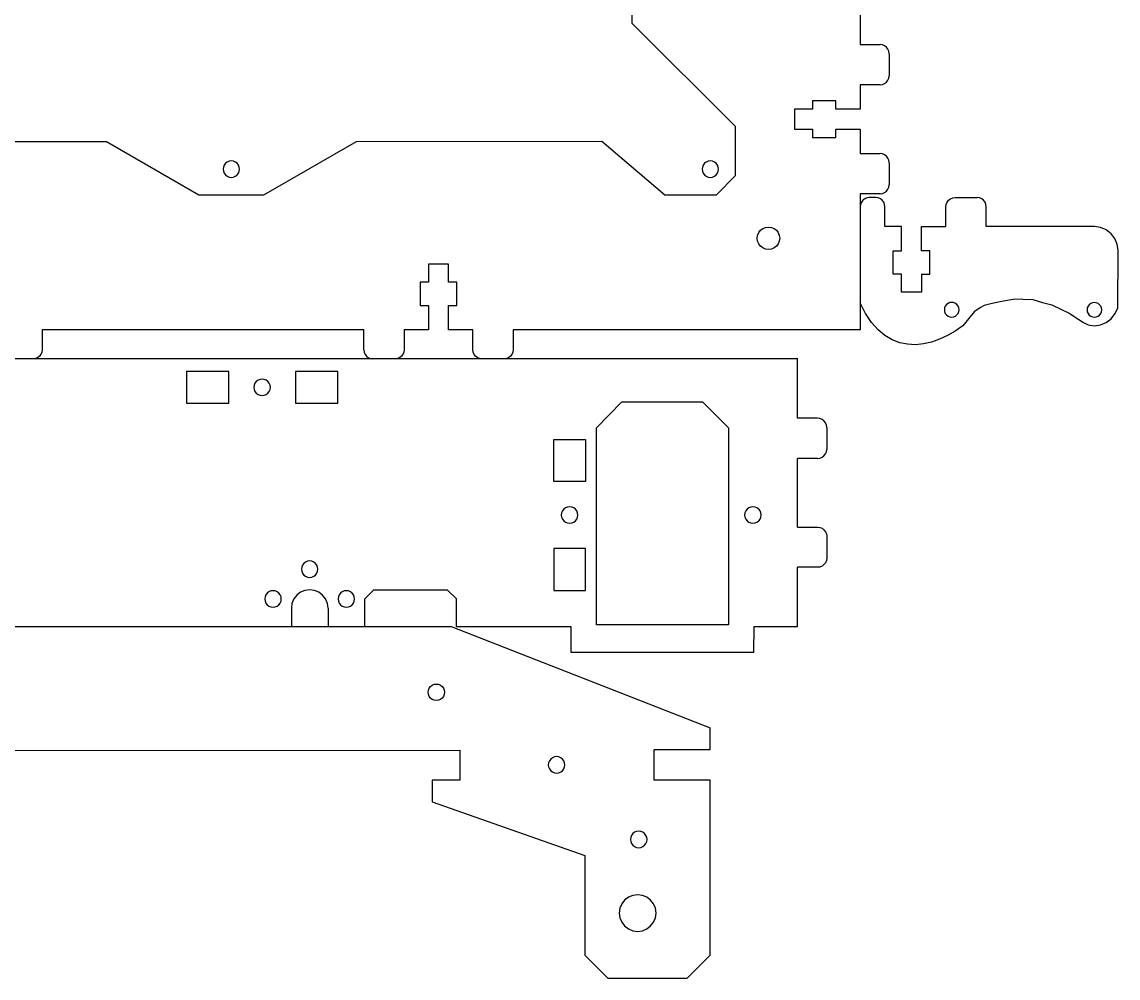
# Model space of a CAD drawing. Extents: x 0 to 865, y 0 to 544.
# Drawn here: x 622.3 to 861.5, y 0.2 to 209 of the extents above; entities that cross this region are included whole.
import ezdxf

# ---------------------------------------------------------------- set-up
doc = ezdxf.new("R2010")
doc.units = 0
doc.layers.get('0').update_dxf_attribs({"linetype": 'CONTINUOUS'})

msp = doc.modelspace()

# ---------------------------------------------------------------- linework, layer by layer
at = {"color": 4}
for p, q in [((805.24, 277.884), (805.24, 204.035)), ((805.24, 204.035), (809.59, 204.035)), ((810.108, 203.966), (809.59, 204.035)), ((810.592, 203.766), (810.108, 203.966)), ((811.004, 203.449), (810.592, 203.766)), ((811.322, 203.035), (811.004, 203.449)), ((811.523, 202.552), (811.322, 203.035)), ((811.59, 202.034), (811.523, 202.552)), ((811.59, 202.034), (811.59, 197.235)), ((811.004, 195.821), (811.322, 196.234)), ((811.322, 196.234), (811.523, 196.716)), ((811.523, 196.716), (811.59, 197.235)), ((805.24, 195.235), (805.24, 189.935)), ((809.59, 195.235), (805.24, 195.235)), ((809.59, 195.235), (810.108, 195.302)), ((810.108, 195.302), (810.592, 195.502)), ((810.592, 195.502), (811.004, 195.821)), ((799.941, 191.735), (794.84, 191.735)), ((794.84, 191.735), (794.84, 189.935)), ((799.941, 189.935), (799.941, 191.735)), ((794.84, 189.935), (790.889, 189.935)), ((790.889, 189.935), (790.889, 185.535)), ((805.24, 189.935), (799.941, 189.935)), ((790.889, 185.535), (794.84, 185.535)), ((794.84, 185.535), (794.84, 183.735)), ((799.941, 185.535), (805.24, 185.535)), ((799.941, 183.735), (799.941, 185.535)), ((805.24, 185.535), (805.24, 180.235)), ((794.84, 183.735), (799.941, 183.735)), ((805.24, 180.235), (809.59, 180.235)), ((810.108, 180.166), (809.59, 180.235)), ((810.592, 179.966), (810.108, 180.166)), ((811.004, 179.649), (810.592, 179.966)), ((811.322, 179.234), (811.004, 179.649)), ((811.523, 178.752), (811.322, 179.234)), ((811.59, 178.234), (811.523, 178.752)), ((811.59, 178.234), (811.59, 173.434)), ((811.004, 172.02), (811.322, 172.434)), ((811.322, 172.434), (811.523, 172.916)), ((811.523, 172.916), (811.59, 173.434)), ((809.59, 171.435), (805.24, 171.435)), ((805.24, 171.435), (805.24, 141.734)), ((809.59, 171.435), (810.108, 171.502)), ((810.108, 171.502), (810.592, 171.702)), ((810.592, 171.702), (811.004, 172.02)), ((715.44, 156.085), (711.041, 156.085)), ((711.041, 156.085), (711.041, 152.134)), ((715.44, 152.134), (715.44, 156.085)), ((709.242, 152.134), (709.242, 147.034)), ((711.041, 152.134), (709.242, 152.134)), ((717.243, 152.134), (715.44, 152.134)), ((717.243, 147.034), (717.243, 152.134)), ((709.242, 147.034), (711.041, 147.034)), ((711.041, 147.034), (711.041, 141.734)), ((715.44, 147.034), (717.243, 147.034)), ((715.44, 141.734), (715.44, 147.034)), ((696.948, 141.734), (626.741, 141.734)), ((626.741, 141.734), (626.741, 137.385)), ((696.948, 137.385), (696.948, 141.734)), ((711.041, 141.734), (705.743, 141.734)), ((705.743, 141.734), (705.743, 137.385)), ((720.743, 141.734), (715.44, 141.734)), ((720.743, 137.385), (720.743, 141.734)), ((729.541, 141.734), (729.541, 137.385)), ((805.24, 141.734), (729.541, 141.734)), ((626.473, 136.385), (626.156, 135.971)), ((626.671, 136.867), (626.473, 136.385)), ((626.741, 137.385), (626.671, 136.867)), ((696.941, 137.385), (697.008, 136.867)), ((697.008, 136.867), (697.209, 136.385)), ((697.209, 136.385), (697.526, 135.971)), ((705.474, 136.385), (705.157, 135.971)), ((705.672, 136.867), (705.474, 136.385)), ((705.743, 137.385), (705.672, 136.867)), ((720.81, 136.867), (720.743, 137.385)), ((721.007, 136.385), (720.81, 136.867)), ((721.328, 135.971), (721.007, 136.385)), ((729.273, 136.385), (728.955, 135.971)), ((729.474, 136.867), (729.273, 136.385)), ((729.541, 137.385), (729.474, 136.867)), ((625.26, 135.453), (624.741, 135.384)), ((625.74, 135.653), (625.26, 135.453)), ((626.156, 135.971), (625.74, 135.653)), ((697.526, 135.971), (697.943, 135.653)), ((697.943, 135.653), (698.426, 135.453)), ((698.426, 135.453), (698.941, 135.384)), ((704.257, 135.453), (703.742, 135.384)), ((704.741, 135.653), (704.257, 135.453)), ((705.157, 135.971), (704.741, 135.653)), ((721.741, 135.653), (721.328, 135.971)), ((722.224, 135.453), (721.741, 135.653)), ((722.739, 135.384), (722.224, 135.453)), ((728.543, 135.653), (728.059, 135.453)), ((728.955, 135.971), (728.543, 135.653))]:
    msp.add_line(p, q, dxfattribs=at)
at = {"color": 2}
for p, q in [((755.484, 208.594), (755.526, 251.46)), ((778.037, 186.148), (755.484, 208.594)), ((778.037, 175.474), (778.037, 186.148)), ((584.394, 182.844), (640.764, 182.844)), ((640.764, 182.844), (660.919, 171.198)), ((675.16, 171.198), (695.311, 182.844)), ((695.311, 182.844), (748.845, 182.9)), ((748.845, 182.9), (762.653, 171.227)), ((773.91, 171.227), (778.037, 175.474)), ((660.919, 171.198), (675.16, 171.198)), ((762.653, 171.227), (773.91, 171.227))]:
    msp.add_line(p, q, dxfattribs=at)
at = {"color": 0}
for p, q in [((666.298, 177.294), (666.238, 176.828)), ((666.478, 177.727), (666.298, 177.294)), ((666.764, 178.099), (666.478, 177.727)), ((667.138, 178.384), (666.764, 178.099)), ((667.572, 178.565), (667.138, 178.384)), ((668.038, 178.625), (667.572, 178.565)), ((668.503, 178.565), (668.038, 178.625)), ((668.937, 178.384), (668.503, 178.565)), ((669.311, 178.099), (668.937, 178.384)), ((669.597, 177.727), (669.311, 178.099)), ((669.777, 177.294), (669.597, 177.727)), ((669.837, 176.828), (669.777, 177.294)), ((770.809, 177.294), (770.749, 176.828)), ((770.989, 177.727), (770.809, 177.294)), ((771.275, 178.099), (770.989, 177.727)), ((771.649, 178.384), (771.275, 178.099)), ((772.082, 178.565), (771.649, 178.384)), ((772.548, 178.625), (772.082, 178.565)), ((773.014, 178.565), (772.548, 178.625)), ((773.448, 178.384), (773.014, 178.565)), ((773.822, 178.099), (773.448, 178.384)), ((774.107, 177.727), (773.822, 178.099)), ((774.287, 177.294), (774.107, 177.727)), ((774.347, 176.828), (774.287, 177.294)), ((666.238, 176.828), (666.298, 176.364)), ((666.298, 176.364), (666.478, 175.931)), ((666.478, 175.931), (666.764, 175.559)), ((666.764, 175.559), (667.106, 175.306)), ((667.106, 175.306), (667.138, 175.273)), ((667.138, 175.273), (667.572, 175.093)), ((667.572, 175.093), (668.038, 175.033)), ((668.038, 175.033), (668.503, 175.093)), ((668.937, 175.273), (668.503, 175.093)), ((668.937, 175.273), (669.311, 175.559)), ((669.311, 175.559), (669.597, 175.931)), ((669.597, 175.931), (669.777, 176.364)), ((669.777, 176.364), (669.837, 176.828)), ((770.749, 176.828), (770.809, 176.364)), ((770.809, 176.364), (770.989, 175.931)), ((770.989, 175.931), (771.275, 175.559)), ((771.275, 175.559), (771.649, 175.273)), ((771.649, 175.273), (772.082, 175.093)), ((772.082, 175.093), (772.548, 175.033)), ((772.548, 175.033), (773.014, 175.093)), ((773.014, 175.093), (773.448, 175.273)), ((773.448, 175.273), (773.822, 175.559)), ((773.822, 175.559), (774.107, 175.931)), ((774.107, 175.931), (774.287, 176.364)), ((774.287, 176.364), (774.347, 176.828)), ((782.874, 162.369), (783.121, 162.96)), ((783.121, 162.96), (783.509, 163.467)), ((783.509, 163.467), (784.017, 163.857)), ((784.017, 163.857), (784.606, 164.101)), ((784.606, 164.101), (785.241, 164.185)), ((785.241, 164.185), (785.876, 164.101)), ((785.876, 164.101), (786.465, 163.857)), ((786.465, 163.857), (786.973, 163.467)), ((786.973, 163.467), (787.361, 162.96)), ((787.361, 162.96), (787.608, 162.369)), ((782.793, 161.735), (782.874, 162.369)), ((782.874, 161.101), (782.793, 161.735)), ((783.121, 160.51), (782.874, 161.101)), ((783.509, 160.003), (783.121, 160.51)), ((787.361, 160.51), (786.973, 160.003)), ((787.608, 161.101), (787.361, 160.51)), ((787.608, 162.369), (787.689, 161.735)), ((787.689, 161.735), (787.608, 161.101)), ((784.017, 159.613), (783.509, 160.003)), ((784.606, 159.367), (784.017, 159.613)), ((785.241, 159.285), (784.606, 159.367)), ((785.876, 159.367), (785.241, 159.285)), ((786.465, 159.613), (785.876, 159.367)), ((786.973, 160.003), (786.465, 159.613)), ((823.669, 146.546), (823.616, 146.133)), ((823.616, 146.133), (823.669, 145.719)), ((823.831, 146.932), (823.669, 146.546)), ((824.082, 147.263), (823.831, 146.932)), ((824.417, 147.516), (824.082, 147.263)), ((824.802, 147.676), (824.417, 147.516)), ((825.214, 147.73), (824.802, 147.676)), ((825.631, 147.676), (825.214, 147.73)), ((826.015, 147.516), (825.631, 147.676)), ((826.347, 147.263), (826.015, 147.516)), ((826.601, 146.932), (826.347, 147.263)), ((826.759, 146.546), (826.601, 146.932)), ((826.816, 146.133), (826.759, 146.546)), ((826.759, 145.719), (826.816, 146.133)), ((854.812, 146.512), (854.756, 146.098)), ((854.756, 146.098), (854.812, 145.685)), ((854.971, 146.896), (854.812, 146.512)), ((855.225, 147.227), (854.971, 146.896)), ((855.557, 147.481), (855.225, 147.227)), ((855.941, 147.64), (855.557, 147.481)), ((856.354, 147.695), (855.941, 147.64)), ((856.77, 147.64), (856.354, 147.695)), ((857.155, 147.481), (856.77, 147.64)), ((857.486, 147.227), (857.155, 147.481)), ((857.74, 146.896), (857.486, 147.227)), ((857.903, 146.512), (857.74, 146.896)), ((857.956, 146.098), (857.903, 146.512)), ((857.903, 145.685), (857.956, 146.098)), ((823.669, 145.719), (823.831, 145.335)), ((823.831, 145.335), (824.082, 145.004)), ((824.082, 145.004), (824.417, 144.75)), ((824.417, 144.75), (824.802, 144.591)), ((824.802, 144.591), (825.214, 144.537)), ((825.214, 144.537), (825.631, 144.591)), ((825.631, 144.591), (826.015, 144.75)), ((826.015, 144.75), (826.347, 145.004)), ((826.347, 145.004), (826.601, 145.335)), ((826.601, 145.335), (826.759, 145.719)), ((854.812, 145.685), (854.971, 145.299)), ((854.971, 145.299), (855.225, 144.968)), ((855.225, 144.968), (855.557, 144.715)), ((855.557, 144.715), (855.941, 144.556)), ((855.941, 144.556), (856.354, 144.501)), ((856.354, 144.501), (856.77, 144.556)), ((856.77, 144.556), (857.155, 144.715)), ((857.155, 144.715), (857.486, 144.968)), ((857.486, 144.968), (857.74, 145.299)), ((857.74, 145.299), (857.903, 145.685)), ((658.259, 132.632), (658.259, 125.732)), ((667.456, 132.632), (658.259, 132.632)), ((667.456, 125.732), (667.456, 132.632)), ((682.057, 132.632), (682.057, 125.732)), ((691.257, 132.632), (682.057, 132.632)), ((691.257, 125.732), (691.257, 132.632)), ((673.019, 129.649), (672.955, 129.182)), ((672.955, 129.182), (673.019, 128.716)), ((673.195, 130.083), (673.019, 129.649)), ((673.485, 130.456), (673.195, 130.083)), ((673.855, 130.743), (673.485, 130.456)), ((674.292, 130.922), (673.855, 130.743)), ((674.758, 130.984), (674.292, 130.922)), ((675.224, 130.922), (674.758, 130.984)), ((675.658, 130.743), (675.224, 130.922)), ((676.032, 130.456), (675.658, 130.743)), ((676.317, 130.083), (676.032, 130.456)), ((676.497, 129.649), (676.317, 130.083)), ((676.557, 129.182), (676.497, 129.649)), ((676.497, 128.716), (676.557, 129.182)), ((673.019, 128.716), (673.195, 128.282)), ((673.195, 128.282), (673.485, 127.908)), ((673.485, 127.908), (673.855, 127.622)), ((673.855, 127.622), (674.292, 127.442)), ((674.292, 127.442), (674.758, 127.38)), ((674.758, 127.38), (675.224, 127.442)), ((675.224, 127.442), (675.658, 127.622)), ((675.658, 127.622), (676.032, 127.908)), ((676.032, 127.908), (676.317, 128.282)), ((676.317, 128.282), (676.497, 128.716)), ((658.259, 125.732), (667.456, 125.732)), ((682.057, 125.732), (691.257, 125.732)), ((747.705, 120.319), (753.212, 126.056)), ((753.212, 126.056), (770.858, 126.056)), ((770.858, 126.056), (776.513, 120.319)), ((747.705, 77.3314), (747.705, 120.319)), ((776.513, 120.319), (776.513, 77.3314)), ((738.385, 117.813), (745.285, 117.813)), ((738.385, 108.611), (738.385, 117.813)), ((745.285, 117.813), (745.285, 108.611)), ((745.285, 108.611), (738.385, 108.611)), ((740.936, 102.872), (740.562, 102.587)), ((740.936, 102.872), (740.562, 102.587)), ((741.37, 103.052), (740.936, 102.872)), ((741.37, 103.052), (740.936, 102.872)), ((741.835, 103.114), (741.37, 103.052)), ((741.835, 103.114), (741.37, 103.052)), ((742.301, 103.052), (741.835, 103.114)), ((742.301, 103.052), (741.835, 103.114)), ((742.735, 102.872), (742.301, 103.052)), ((742.735, 102.872), (742.301, 103.052)), ((743.109, 102.587), (742.735, 102.872)), ((743.109, 102.587), (742.735, 102.872)), ((780.934, 102.872), (780.56, 102.587)), ((781.367, 103.052), (780.934, 102.872)), ((781.833, 103.114), (781.367, 103.052)), ((782.302, 103.052), (781.833, 103.114)), ((782.736, 102.872), (782.302, 103.052)), ((783.11, 102.587), (782.736, 102.872)), ((740.096, 101.778), (740.033, 101.312)), ((740.096, 101.778), (740.033, 101.312)), ((740.033, 101.312), (740.096, 100.846)), ((740.033, 101.312), (740.096, 100.846)), ((740.272, 102.213), (740.096, 101.778)), ((740.272, 102.213), (740.096, 101.778)), ((740.096, 100.846), (740.272, 100.411)), ((740.096, 100.846), (740.272, 100.411)), ((740.562, 102.587), (740.272, 102.213)), ((740.562, 102.587), (740.272, 102.213)), ((743.395, 102.213), (743.109, 102.587)), ((743.395, 102.213), (743.109, 102.587)), ((743.574, 101.778), (743.395, 102.213)), ((743.574, 101.778), (743.395, 102.213)), ((743.395, 100.411), (743.574, 100.846)), ((743.395, 100.411), (743.574, 100.846)), ((743.638, 101.312), (743.574, 101.778)), ((743.638, 101.312), (743.574, 101.778)), ((743.574, 100.846), (743.638, 101.312)), ((743.574, 100.846), (743.638, 101.312)), ((780.094, 101.778), (780.034, 101.312)), ((780.034, 101.312), (780.094, 100.846)), ((780.274, 102.213), (780.094, 101.778)), ((780.094, 100.846), (780.274, 100.411)), ((780.56, 102.587), (780.274, 102.213)), ((783.396, 102.213), (783.11, 102.587)), ((783.576, 101.778), (783.396, 102.213)), ((783.396, 100.411), (783.576, 100.846)), ((783.636, 101.312), (783.576, 101.778)), ((783.576, 100.846), (783.636, 101.312)), ((740.272, 100.411), (740.562, 100.039)), ((740.272, 100.411), (740.562, 100.039)), ((740.562, 100.039), (740.936, 99.7521)), ((740.562, 100.039), (740.936, 99.7521)), ((740.936, 99.7521), (741.37, 99.5715)), ((740.936, 99.7521), (741.37, 99.5715)), ((741.37, 99.5715), (741.835, 99.5109)), ((741.37, 99.5715), (741.835, 99.5109)), ((741.835, 99.5109), (742.301, 99.5715)), ((741.835, 99.5109), (742.301, 99.5715)), ((742.301, 99.5715), (742.735, 99.7521)), ((742.301, 99.5715), (742.735, 99.7521)), ((742.735, 99.7521), (743.109, 100.039)), ((742.735, 99.7521), (743.109, 100.039)), ((743.109, 100.039), (743.395, 100.411)), ((743.109, 100.039), (743.395, 100.411)), ((780.274, 100.411), (780.56, 100.039)), ((780.56, 100.039), (780.934, 99.7521)), ((780.934, 99.7521), (781.367, 99.5715)), ((781.367, 99.5715), (781.833, 99.5109)), ((781.833, 99.5109), (782.302, 99.5715)), ((782.302, 99.5715), (782.736, 99.7521)), ((782.736, 99.7521), (783.11, 100.039)), ((783.11, 100.039), (783.396, 100.411)), ((738.385, 94.0125), (738.385, 84.8113)), ((745.285, 94.0125), (738.385, 94.0125)), ((745.285, 84.8113), (745.285, 94.0125)), ((684.234, 91.0414), (683.863, 90.7549)), ((684.668, 91.2206), (684.234, 91.0414)), ((685.133, 91.2827), (684.668, 91.2206)), ((685.599, 91.2206), (685.133, 91.2827)), ((686.033, 91.0414), (685.599, 91.2206)), ((686.407, 90.7549), (686.033, 91.0414)), ((683.398, 89.9474), (683.334, 89.4814)), ((683.334, 89.4814), (683.398, 89.0157)), ((683.577, 90.3813), (683.398, 89.9474)), ((683.398, 89.0157), (683.577, 88.5818)), ((683.863, 90.7549), (683.577, 90.3813)), ((683.577, 88.5818), (683.863, 88.2096)), ((686.693, 90.3813), (686.407, 90.7549)), ((686.407, 88.2096), (686.693, 88.5818)), ((686.872, 89.9474), (686.693, 90.3813)), ((686.693, 88.5818), (686.872, 89.0157)), ((686.932, 89.4814), (686.872, 89.9474)), ((686.872, 89.0157), (686.932, 89.4814)), ((683.863, 88.2096), (684.234, 87.9228)), ((684.234, 87.9228), (684.668, 87.744)), ((684.668, 87.744), (685.133, 87.6819)), ((685.133, 87.6819), (685.599, 87.744)), ((685.599, 87.744), (686.033, 87.9228)), ((686.033, 87.9228), (686.407, 88.2096)), ((675.577, 83.8824), (675.397, 83.4485)), ((675.862, 84.2546), (675.577, 83.8824)), ((676.236, 84.5414), (675.862, 84.2546)), ((676.67, 84.7203), (676.236, 84.5414)), ((677.136, 84.7824), (676.67, 84.7203)), ((677.601, 84.7203), (677.136, 84.7824)), ((678.035, 84.5414), (677.601, 84.7203)), ((678.409, 84.2546), (678.035, 84.5414)), ((678.695, 83.8824), (678.409, 84.2546)), ((678.875, 83.4485), (678.695, 83.8824)), ((691.575, 83.8824), (691.395, 83.4485)), ((691.861, 84.2546), (691.575, 83.8824)), ((692.235, 84.5414), (691.861, 84.2546)), ((692.669, 84.7203), (692.235, 84.5414)), ((693.134, 84.7824), (692.669, 84.7203)), ((693.6, 84.7203), (693.134, 84.7824)), ((694.034, 84.5414), (693.6, 84.7203)), ((694.408, 84.2546), (694.034, 84.5414)), ((694.694, 83.8824), (694.408, 84.2546)), ((694.873, 83.4485), (694.694, 83.8824)), ((738.385, 84.8113), (745.285, 84.8113)), ((675.397, 83.4485), (675.337, 82.9829)), ((675.337, 82.9829), (675.397, 82.5154)), ((675.397, 82.5154), (675.577, 82.0815)), ((675.577, 82.0815), (675.862, 81.7093)), ((675.862, 81.7093), (676.236, 81.4229)), ((676.236, 81.4229), (676.67, 81.2437)), ((677.601, 81.2437), (678.035, 81.4229)), ((678.035, 81.4229), (678.409, 81.7093)), ((678.409, 81.7093), (678.695, 82.0815)), ((678.695, 82.0815), (678.875, 82.5154)), ((678.935, 82.9829), (678.875, 83.4485)), ((678.875, 82.5154), (678.935, 82.9829)), ((691.395, 83.4485), (691.335, 82.9829)), ((691.335, 82.9829), (691.395, 82.5154)), ((691.395, 82.5154), (691.575, 82.0815)), ((691.575, 82.0815), (691.861, 81.7093)), ((691.861, 81.7093), (692.235, 81.4229)), ((692.235, 81.4229), (692.669, 81.2437)), ((693.6, 81.2437), (694.034, 81.4229)), ((694.034, 81.4229), (694.408, 81.7093)), ((694.408, 81.7093), (694.694, 82.0815)), ((694.694, 82.0815), (694.873, 82.5154)), ((694.933, 82.9829), (694.873, 83.4485)), ((694.873, 82.5154), (694.933, 82.9829)), ((676.67, 81.2437), (677.136, 81.1816)), ((677.136, 81.1816), (677.601, 81.2437)), ((692.669, 81.2437), (693.134, 81.1816)), ((693.134, 81.1816), (693.6, 81.2437)), ((776.513, 77.3314), (747.705, 77.3314)), ((710.96, 62.611), (711.024, 63.077)), ((711.024, 62.1453), (710.96, 62.611)), ((711.024, 63.077), (711.2, 63.5123)), ((711.2, 63.5123), (711.489, 63.8845)), ((711.489, 63.8845), (711.863, 64.171)), ((711.863, 64.171), (712.297, 64.3502)), ((712.297, 64.3502), (712.763, 64.4123)), ((712.763, 64.4123), (713.232, 64.3502)), ((713.232, 64.3502), (713.666, 64.171)), ((713.666, 64.171), (714.04, 63.8845)), ((714.04, 63.8845), (714.326, 63.5123)), ((714.326, 63.5123), (714.509, 63.077)), ((714.509, 63.077), (714.569, 62.611)), ((714.569, 62.611), (714.509, 62.1453)), ((711.2, 61.7114), (711.024, 62.1453)), ((711.489, 61.3378), (711.2, 61.7114)), ((711.863, 61.0528), (711.489, 61.3378)), ((712.297, 60.8722), (711.863, 61.0528)), ((712.763, 60.8115), (712.297, 60.8722)), ((713.232, 60.8722), (712.763, 60.8115)), ((713.666, 61.0528), (713.232, 60.8722)), ((714.04, 61.3378), (713.666, 61.0528)), ((714.326, 61.7114), (714.04, 61.3378)), ((714.509, 62.1453), (714.326, 61.7114)), ((737.729, 48.037), (737.443, 47.6635)), ((738.106, 48.3224), (737.729, 48.037)), ((738.54, 48.5027), (738.106, 48.3224)), ((739.006, 48.5634), (738.54, 48.5027)), ((739.472, 48.5027), (739.006, 48.5634)), ((739.909, 48.3224), (739.472, 48.5027)), ((740.283, 48.037), (739.909, 48.3224)), ((740.569, 47.6635), (740.283, 48.037)), ((737.263, 47.2295), (737.203, 46.7639)), ((737.203, 46.7639), (737.263, 46.2979)), ((737.443, 47.6635), (737.263, 47.2295)), ((737.263, 46.2979), (737.443, 45.8625)), ((737.443, 45.8625), (737.729, 45.4903)), ((737.729, 45.4903), (738.106, 45.2039)), ((739.909, 45.2039), (740.283, 45.4903)), ((740.283, 45.4903), (740.569, 45.8625)), ((740.749, 47.2295), (740.569, 47.6635)), ((740.569, 45.8625), (740.749, 46.2979)), ((740.809, 46.7639), (740.749, 47.2295)), ((740.749, 46.2979), (740.809, 46.7639)), ((738.106, 45.2039), (738.54, 45.0247)), ((738.54, 45.0247), (739.006, 44.9626)), ((739.006, 44.9626), (739.472, 45.0247)), ((739.472, 45.0247), (739.909, 45.2039)), ((755.371, 31.371), (755.191, 30.937)), ((755.657, 31.7445), (755.371, 31.371)), ((756.031, 32.0311), (755.657, 31.7445)), ((756.465, 32.2103), (756.031, 32.0311)), ((756.934, 32.2723), (756.465, 32.2103)), ((757.4, 32.2103), (756.934, 32.2723)), ((757.834, 32.0311), (757.4, 32.2103)), ((758.208, 31.7445), (757.834, 32.0311)), ((758.493, 31.371), (758.208, 31.7445)), ((758.673, 30.937), (758.493, 31.371)), ((755.191, 30.937), (755.128, 30.4712)), ((755.128, 30.4712), (755.191, 30.0054)), ((755.191, 30.0054), (755.371, 29.5713)), ((755.371, 29.5713), (755.657, 29.1979)), ((755.657, 29.1979), (756.031, 28.9126)), ((756.031, 28.9126), (756.465, 28.7321)), ((756.465, 28.7321), (756.934, 28.6714)), ((756.934, 28.6714), (757.4, 28.7321)), ((757.4, 28.7321), (757.834, 28.9126)), ((757.834, 28.9126), (758.208, 29.1979)), ((758.208, 29.1979), (758.493, 29.5713)), ((758.493, 29.5713), (758.673, 30.0054)), ((758.737, 30.4712), (758.673, 30.937)), ((758.673, 30.0054), (758.737, 30.4712)), ((753.861, 17.2351), (753.226, 16.4055)), ((754.694, 17.8704), (753.861, 17.2351)), ((755.661, 18.27), (754.694, 17.8704)), ((756.698, 18.4065), (755.661, 18.27)), ((757.735, 18.27), (756.698, 18.4065)), ((758.701, 17.8704), (757.735, 18.27)), ((759.534, 17.2351), (758.701, 17.8704)), ((760.169, 16.4055), (759.534, 17.2351)), ((752.828, 15.4409), (752.69, 14.406)), ((752.69, 14.406), (752.828, 13.3697)), ((753.226, 16.4055), (752.828, 15.4409)), ((760.571, 15.4409), (760.169, 16.4055)), ((760.709, 14.406), (760.571, 15.4409)), ((760.571, 13.3697), (760.709, 14.406)), ((752.828, 13.3697), (753.226, 12.4051)), ((753.226, 12.4051), (753.861, 11.5769)), ((759.534, 11.5769), (760.169, 12.4051)), ((760.169, 12.4051), (760.571, 13.3697)), ((753.861, 11.5769), (754.694, 10.9402)), ((754.694, 10.9402), (755.661, 10.5406)), ((755.661, 10.5406), (756.698, 10.4042)), ((756.698, 10.4042), (757.735, 10.5406)), ((757.735, 10.5406), (758.701, 10.9402)), ((758.701, 10.9402), (759.534, 11.5769))]:
    msp.add_line(p, q, dxfattribs=at)
at = {"color": 5}
for p, q in [((805.833, 170.029), (805.515, 169.616)), ((806.245, 170.349), (805.833, 170.029)), ((806.729, 170.549), (806.245, 170.349)), ((807.244, 170.618), (806.729, 170.549)), ((808.658, 170.618), (807.244, 170.618)), ((809.177, 170.549), (808.658, 170.618)), ((809.66, 170.35), (809.177, 170.549)), ((810.073, 170.033), (809.66, 170.35)), ((810.391, 169.62), (810.073, 170.033)), ((824.233, 169.62), (824.551, 170.033)), ((824.551, 170.033), (824.964, 170.35)), ((824.964, 170.35), (825.447, 170.549)), ((825.447, 170.549), (825.966, 170.618)), ((825.966, 170.618), (830.767, 170.618)), ((831.282, 170.549), (830.767, 170.618)), ((831.765, 170.35), (831.282, 170.549)), ((832.178, 170.033), (831.765, 170.35)), ((832.499, 169.62), (832.178, 170.033)), ((805.318, 169.135), (805.247, 168.618)), ((805.515, 169.616), (805.318, 169.135)), ((810.592, 169.138), (810.391, 169.62)), ((810.659, 168.621), (810.592, 169.138)), ((810.659, 164.28), (810.659, 168.621)), ((823.965, 168.621), (824.032, 169.138)), ((823.965, 164.28), (823.965, 168.621)), ((824.032, 169.138), (824.233, 169.62)), ((832.697, 169.138), (832.499, 169.62)), ((832.764, 168.622), (832.697, 169.138)), ((832.764, 164.276), (832.764, 168.622)), ((814.268, 164.28), (810.659, 164.28)), ((814.268, 158.991), (814.268, 164.28)), ((818.667, 164.28), (823.965, 164.28)), ((818.667, 158.991), (818.667, 164.28)), ((856.357, 164.276), (832.764, 164.276)), ((857.695, 164.064), (856.357, 164.276)), ((858.94, 163.548), (857.695, 164.064)), ((860.012, 162.728), (858.94, 163.548)), ((860.834, 161.66), (860.012, 162.728)), ((861.349, 160.416), (860.834, 161.66)), ((861.526, 159.079), (861.349, 160.416)), ((812.465, 153.901), (812.465, 158.991)), ((812.465, 158.991), (814.268, 158.991)), ((820.466, 158.991), (818.667, 158.991)), ((820.466, 153.901), (820.466, 158.991)), ((861.505, 146.455), (861.526, 159.079)), ((814.268, 153.901), (812.465, 153.901)), ((814.268, 149.958), (814.268, 153.901)), ((818.667, 153.901), (818.667, 149.958)), ((818.667, 153.901), (820.466, 153.901)), ((818.667, 149.958), (814.268, 149.958)), ((838.609, 148.355), (836.51, 148.036)), ((840.772, 148.464), (838.609, 148.355)), ((840.772, 148.464), (842.938, 148.355)), ((842.938, 148.355), (845.037, 147.73)), ((806.425, 145.326), (805.247, 147.661)), ((831.473, 146.602), (830.128, 145.652)), ((832.316, 147.049), (831.473, 146.602)), ((834.037, 147.522), (832.316, 147.049)), ((836.51, 148.036), (834.037, 147.522)), ((845.037, 147.73), (847.062, 147.209)), ((847.062, 147.209), (849.006, 146.239)), ((849.006, 146.239), (850.854, 145.347)), ((860.834, 145.211), (861.505, 146.455)), ((807.731, 143.367), (806.425, 145.326)), ((829.204, 144.494), (827.634, 142.637)), ((830.128, 145.652), (829.204, 144.494)), ((850.854, 145.347), (852.96, 143.969)), ((852.96, 143.969), (854.001, 143.32)), ((858.94, 143.323), (860.012, 144.143)), ((860.012, 144.143), (860.834, 145.211)), ((809.142, 141.766), (807.731, 143.367)), ((810.644, 140.505), (809.142, 141.766)), ((825.994, 141.486), (824.304, 140.495)), ((827.634, 142.637), (825.994, 141.486)), ((854.001, 143.32), (855.017, 142.808)), ((855.017, 142.808), (856.354, 142.631)), ((856.354, 142.631), (857.695, 142.808)), ((857.695, 142.808), (858.94, 143.323)), ((812.228, 139.565), (810.644, 140.505)), ((813.876, 138.93), (812.228, 139.565)), ((815.576, 138.58), (813.876, 138.93)), ((820.826, 139.069), (819.065, 138.668)), ((822.575, 139.683), (820.826, 139.069)), ((824.304, 140.495), (822.575, 139.683)), ((817.312, 138.498), (815.576, 138.58)), ((819.065, 138.668), (817.312, 138.498)), ((791.591, 122.423), (791.591, 135.549)), ((795.941, 122.423), (791.591, 122.423)), ((796.459, 122.356), (795.941, 122.423)), ((796.943, 122.156), (796.459, 122.356)), ((797.355, 121.839), (796.943, 122.156)), ((797.676, 121.426), (797.355, 121.839)), ((797.874, 120.944), (797.676, 121.426)), ((797.941, 120.427), (797.874, 120.944)), ((797.941, 120.427), (797.941, 115.637)), ((797.676, 114.639), (797.874, 115.12)), ((797.874, 115.12), (797.941, 115.637)), ((791.591, 98.6702), (791.591, 113.655)), ((795.941, 113.641), (791.591, 113.641)), ((795.941, 113.641), (796.459, 113.709)), ((796.459, 113.709), (796.943, 113.909)), ((796.943, 113.909), (797.355, 114.226)), ((797.355, 114.226), (797.676, 114.639)), ((791.591, 98.6702), (795.941, 98.6702)), ((795.941, 98.6702), (796.459, 98.6028)), ((796.459, 98.6028), (796.943, 98.4031)), ((796.943, 98.4031), (797.355, 98.086)), ((797.355, 98.086), (797.676, 97.6725)), ((797.676, 97.6725), (797.874, 97.1917)), ((797.874, 97.1917), (797.941, 96.6749)), ((797.941, 96.6749), (797.941, 91.8849)), ((797.874, 91.368), (797.676, 90.8872)), ((797.941, 91.8849), (797.874, 91.368)), ((791.584, 76.9814), (791.584, 89.928)), ((795.941, 89.8881), (791.591, 89.8881)), ((796.459, 89.9569), (795.941, 89.8881)), ((796.943, 90.1555), (796.459, 89.9569)), ((797.355, 90.4737), (796.943, 90.1555)), ((797.676, 90.8872), (797.355, 90.4737)), ((682.307, 83.8108), (681.669, 82.9829)), ((683.137, 84.4462), (682.307, 83.8108)), ((684.1, 84.8459), (683.137, 84.4462)), ((685.133, 84.9824), (684.1, 84.8459)), ((686.17, 84.8459), (685.133, 84.9824)), ((687.137, 84.4462), (686.17, 84.8459)), ((687.963, 83.8108), (687.137, 84.4462)), ((688.598, 82.9829), (687.963, 83.8108)), ((697.135, 82.9829), (699.135, 84.9824)), ((699.135, 84.9824), (715.133, 84.9824)), ((717.134, 82.9829), (715.133, 84.9824)), ((681.27, 82.0166), (681.136, 80.9819)), ((681.669, 82.9829), (681.27, 82.0166)), ((689, 82.0166), (688.598, 82.9829)), ((689.134, 80.9819), (689, 82.0166)), ((697.135, 76.9814), (697.135, 82.9829)), ((717.091, 82.9829), (717.091, 76.9814)), ((681.136, 80.9819), (681.136, 76.9814)), ((689.134, 80.9819), (689.134, 76.9814)), ((717.091, 76.9814), (742.142, 76.9814)), ((742.142, 76.9814), (742.132, 71.337)), ((782.069, 71.337), (782.14, 76.9814)), ((782.14, 76.9814), (791.584, 76.9814)), ((742.132, 71.337), (782.069, 71.337)), ((772.53, 50.1138), (772.53, 54.8157)), ((592.183, 49.856), (717.882, 50.0006)), ((717.882, 50.0006), (717.882, 43.4125)), ((760.307, 43.4125), (760.307, 50.1138)), ((760.307, 50.1138), (772.53, 50.1138)), ((717.882, 43.4125), (711.835, 43.4125)), ((711.835, 43.4125), (711.835, 38.7117)), ((772.53, 43.4125), (760.307, 43.4125)), ((772.53, 5.2035), (772.53, 43.4125)), ((711.835, 38.7117), (745.173, 26.9779)), ((745.173, 26.9779), (745.173, 5.2035)), ((745.173, 5.2035), (750.182, 0.2026)), ((767.517, 0.2026), (772.53, 5.2035)), ((750.182, 0.2026), (767.517, 0.2026))]:
    msp.add_line(p, q, dxfattribs=at)
at = {"color": 3}
for p, q in [((452.205, 135.482), (791.679, 135.482)), ((369.372, 76.9567), (715.97, 76.9691)), ((715.97, 76.9691), (772.527, 54.8157))]:
    msp.add_line(p, q, dxfattribs=at)

doc.saveas('drawing.dxf')
